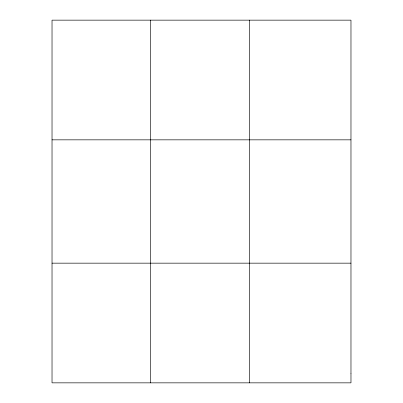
<?xml version="1.0" encoding="UTF-8"?>
<svg xmlns="http://www.w3.org/2000/svg" width="403" height="403" viewBox="0 0 403 403"><rect width="100%" height="100%" fill="white"/><g stroke="black" fill="none" stroke-linecap="round" stroke-linejoin="round"><path stroke-width="0.6" d="M150.677 382.85L150.677 20.15M249.331 382.85L249.331 20.15M52.027 139.841L350.973 139.841M52.027 263.159L350.973 263.159M350.973 373.641L350.973 382.85L52.027 382.85L52.027 20.15L350.973 20.15L350.973 373.641"/></g></svg>
